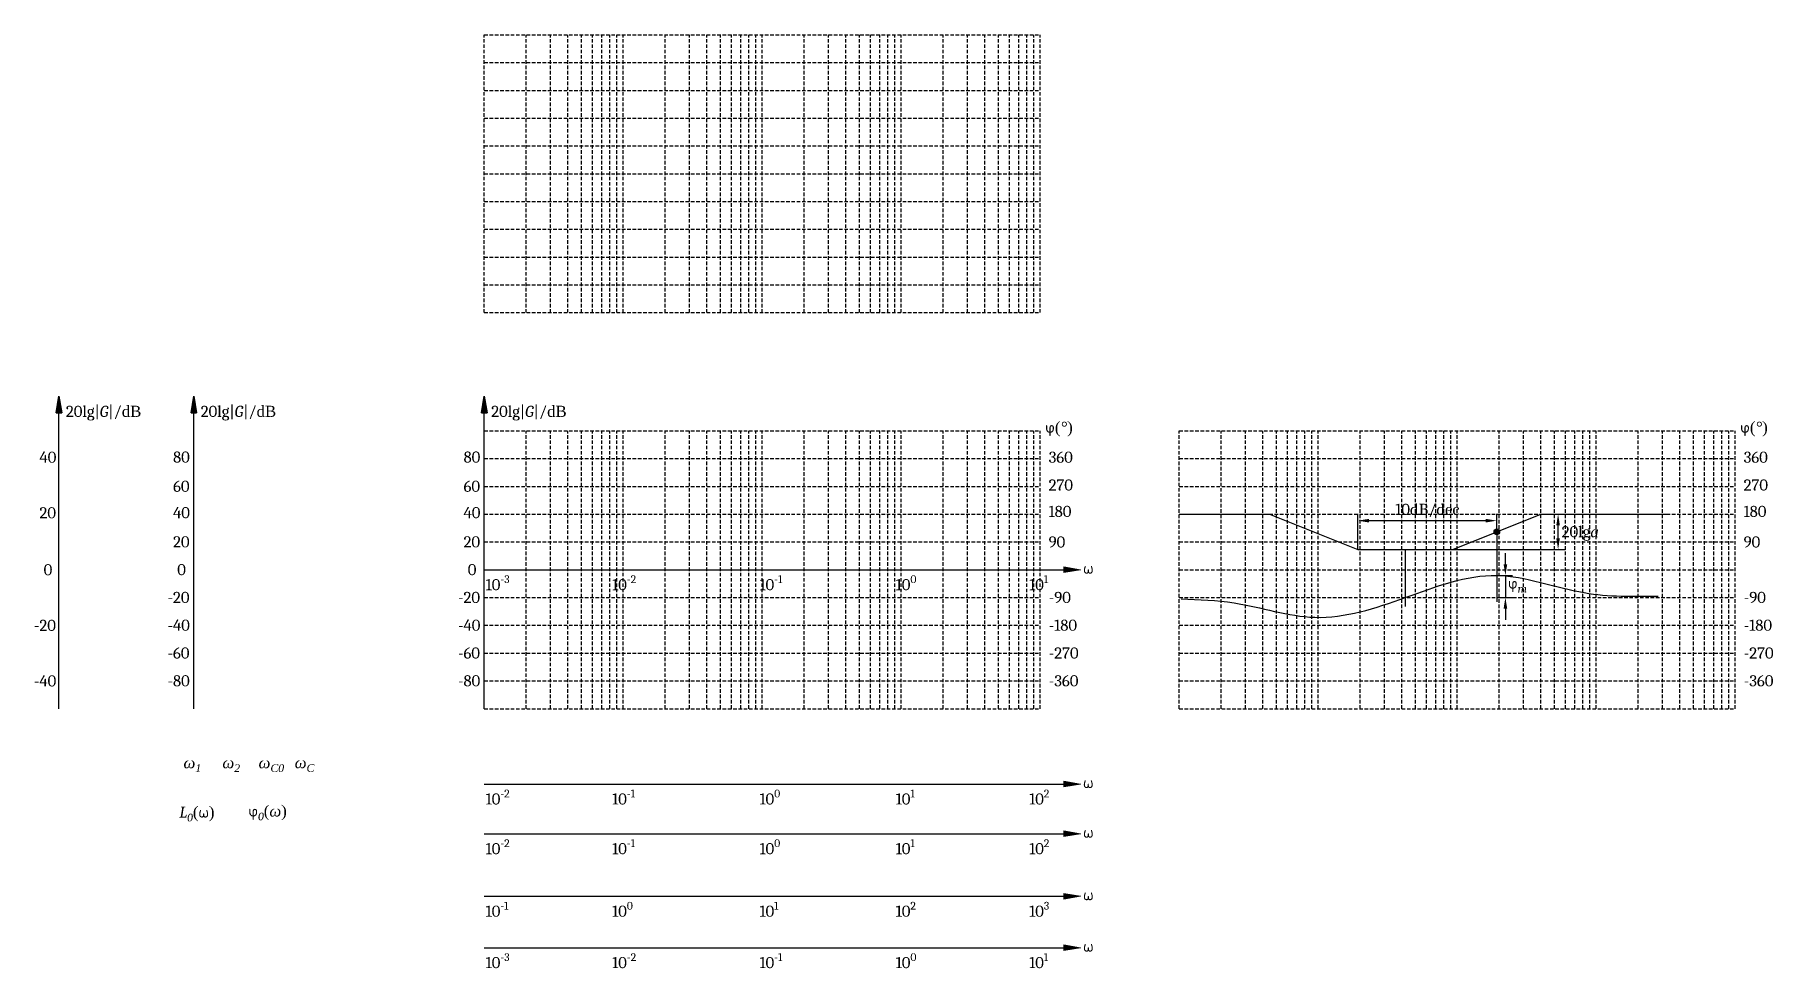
# Model space of a CAD drawing. Header units: millimetres. Extents: x -2234 to 10273, y -2868 to 3850.
import ezdxf

# ---------------------------------------------------------------- set-up
doc = ezdxf.new("R2010")
doc.units = ezdxf.units.MM
doc.linetypes.add('DASHEDX2', pattern=[38.1, 25.4, -12.7])
for name, color, linetype in [('坐标', 254, 'Continuous'), ('辅助线绿', 3, 'Continuous'), ('辅助线蓝', 5, 'Continuous')]:
    doc.layers.add(name, color=color, linetype=linetype)
for name, color, linetype, lineweight in [('坐标轴', 250, 'Continuous', 30), ('粗红线', 1, 'Continuous', 30), ('粗蓝线', 5, 'Continuous', 30), ('粗黑线', 250, 'Continuous', 30)]:
    doc.layers.add(name, color=color, linetype=linetype, lineweight=lineweight)
doc.styles.add('数学', font='Cambria Math.ttf', dxfattribs={"height": 80})
doc.dimstyles.new('坐标标注', dxfattribs={"dimtxt": 40, "dimasz": 80, "dimexe": 50, "dimexo": 0, "dimgap": 20, "dimtad": 2, "dimtih": 1, "dimtoh": 1, "dimzin": 9, "dimlunit": 6, "dimtxsty": '数学', "dimcen": 30, "dimclrd": 256, "dimclre": 256, "dimclrt": 256, "dimadec": 0, "dimazin": 0, "dimtfac": 1, "dimtmove": 0, "dimatfit": 3, "dimfxl": 0, "dimlwd": -1, "dimlwe": -1, "dimarcsym": 0})

# ---------------------------------------------------------------- blocks, each defined once
blk = doc.blocks.new('纵轴')
at = {"layer": '坐标轴'}
blk.add_hatch(color=256, dxfattribs=at).paths.add_polyline_path([(0, 2250), (-20, 2130), (20, 2130)])
for p, q in [((-20, 2130), (0, 2250)), ((-20, 2130), (20, 2130)), ((0, 2250), (20, 2130))]:
    blk.add_line(p, q, dxfattribs=at)
at = {"layer": '坐标轴', "lineweight": 30}
blk.add_line((0, 0), (0, 2130), dxfattribs=at)
at = {"layer": '坐标轴', "char_height": 80, "attachment_point": 1, "style": '数学'}
for s, insert, width in [('20lg|{\\fCambria Math|b0|i1|c0|p18;G}|/{\\fTimes New Roman|b0|i0|c186|p18;dB}', (50, 2180), 700), ('80', (-149, 1851), 120), ('60', (-149, 1641), 120), ('40', (-149, 1451), 130), ('20', (-149, 1241), 130), ('0', (-119, 1041), 80), ('-20', (-189, 841), 160), ('-40', (-189, 641), 160), ('-60', (-189, 441), 160), ('-80', (-189, 241), 160)]:
    blk.add_mtext(s, dxfattribs=dict(at, insert=insert, width=width))
blk = doc.blocks.new('纵轴1')
at = {"layer": '坐标轴'}
blk.add_hatch(color=256, dxfattribs=at).paths.add_polyline_path([(0, 2250), (-20, 2130), (20, 2130)])
for p, q in [((-20, 2130), (0, 2250)), ((-20, 2130), (20, 2130)), ((0, 2250), (20, 2130))]:
    blk.add_line(p, q, dxfattribs=at)
at = {"layer": '坐标轴', "lineweight": 30}
blk.add_line((0, 0), (0, 2130), dxfattribs=at)
at = {"layer": '坐标轴', "char_height": 80, "attachment_point": 1, "style": '数学'}
for s, insert, width in [('20lg|{\\fCambria Math|b0|i1|c0|p18;G}|/{\\fTimes New Roman|b0|i0|c186|p18;dB}', (50, 2180), 700), ('40', (-140, 1850), 120), ('20', (-140, 1450), 130), ('0', (-110, 1040), 80), ('-20', (-180, 640), 160), ('-40', (-180, 240), 160)]:
    blk.add_mtext(s, dxfattribs=dict(at, insert=insert, width=width))
blk = doc.blocks.new('横轴1')
at = {"layer": '坐标轴'}
blk.add_hatch(color=256, dxfattribs=at).paths.add_polyline_path([(4290, 0), (4170, 20), (4170, -20)])
at = {"layer": '坐标轴', "lineweight": 30}
blk.add_line((0, 0), (4170, 0), dxfattribs=at)
at = {"layer": '坐标轴'}
for p, q in [((4170, 20), (4170, -20)), ((4170, 20), (4290, 0)), ((4290, 0), (4170, -20))]:
    blk.add_line(p, q, dxfattribs=at)
at = {"layer": '坐标轴', "char_height": 80, "attachment_point": 1, "style": '数学'}
for s, insert, width in [('{\\fCambria Math|b0|i1|c0|p18;ω}', (4308, 51), 102.46), ('\\A1;10{\\H0.7x;\\S-1^ ;}', (10, -40), 210), ('\\A1;10{\\H0.7x;\\S0^ ;}', (920, -40), 180), ('\\A1;10{\\H0.7x;\\S1^ ;}', (1980, -40), 180), ('\\A1;10{\\H0.7x;\\S2^ ;}', (2960, -40), 180), ('\\A1;10{\\H0.7x;\\S3^ ;}', (3920, -40), 200)]:
    blk.add_mtext(s, dxfattribs=dict(at, insert=insert, width=width))
blk = doc.blocks.new('横轴2')
at = {"layer": '坐标轴'}
blk.add_hatch(color=256, dxfattribs=at).paths.add_polyline_path([(4290, 0), (4170, 20), (4170, -20)])
at = {"layer": '坐标轴', "lineweight": 30}
blk.add_line((0, 0), (4170, 0), dxfattribs=at)
at = {"layer": '坐标轴'}
for p, q in [((4170, 20), (4170, -20)), ((4170, 20), (4290, 0)), ((4290, 0), (4170, -20))]:
    blk.add_line(p, q, dxfattribs=at)
at = {"layer": '坐标轴', "char_height": 80, "attachment_point": 1, "style": '数学'}
for s, insert, width in [('{\\fCambria Math|b0|i1|c0|p18;ω}', (4308, 51), 102.46), ('\\A1;10{\\H0.7x;\\S-2^ ;}', (10, -40), 210), ('\\A1;10{\\H0.7x;\\S-1^ ;}', (920, -40), 210), ('\\A1;10{\\H0.7x;\\S0^ ;}', (1980, -40), 180), ('\\A1;10{\\H0.7x;\\S1^ ;}', (2960, -40), 180), ('\\A1;10{\\H0.7x;\\S2^ ;}', (3920, -40), 180)]:
    blk.add_mtext(s, dxfattribs=dict(at, insert=insert, width=width))
blk = doc.blocks.new('角度1')
at = {"layer": '坐标轴', "char_height": 80, "attachment_point": 1, "style": '数学'}
for s, insert, width in [('{\\fCambria Math|b0|i1|c0|p18;φ\\fTimes New Roman|b0|i0|c186|p18;(\\fTimes New Roman|b0|i1|c186|p18;°\\fTimes New Roman|b0|i0|c186|p18;)}', (35, 65), 240), ('360', (60, -150), 120), ('270', (60, -350), 120), ('180', (60, -540), 130), ('90', (60, -760), 130), ('-90', (61, -1159), 160), ('-180', (61, -1359), 160), ('-270', (61, -1559), 160), ('-360', (61, -1759), 160)]:
    blk.add_mtext(s, dxfattribs=dict(at, insert=insert, width=width))
blk = doc.blocks.new('横轴4')
at = {"layer": '坐标轴'}
blk.add_hatch(color=256, dxfattribs=at).paths.add_polyline_path([(4290, 0), (4170, 20), (4170, -20)])
at = {"layer": '坐标轴', "lineweight": 30}
blk.add_line((0, 0), (4170, 0), dxfattribs=at)
at = {"layer": '坐标轴'}
for p, q in [((4170, 20), (4170, -20)), ((4170, 20), (4290, 0)), ((4290, 0), (4170, -20))]:
    blk.add_line(p, q, dxfattribs=at)
at = {"layer": '坐标轴', "char_height": 80, "attachment_point": 1, "style": '数学'}
for s, insert, width in [('{\\fCambria Math|b0|i1|c0|p18;ω}', (4308, 51), 102.46), ('\\A1;10{\\H0.7x;\\S-3^ ;}', (10, -40), 210), ('\\A1;10{\\H0.7x;\\S-2^ ;}', (920, -40), 210), ('\\A1;10{\\H0.7x;\\S-1^ ;}', (1980, -40), 264.72), ('\\A1;10{\\H0.7x;\\S0^ ;}', (2960, -40), 180), ('\\A1;10{\\H0.7x;\\S1^ ;}', (3920, -40), 180)]:
    blk.add_mtext(s, dxfattribs=dict(at, insert=insert, width=width))
blk = doc.blocks.new('*D13')
at = {"layer": 'Defpoints', "color": 0}
for p in [(8602, 400), (8725, 400), (7967, 146)]:
    blk.add_point(p, dxfattribs=at)
at = {"layer": '辅助线蓝'}
for p, q in [((8602, 400), (8775, 400)), ((8725, 226), (8725, 320)), ((7967, 146), (8775, 146))]:
    blk.add_line(p, q, dxfattribs=at)
for points in [[(8712, 320), (8738, 320), (8725, 400)], [(8712, 226), (8738, 226), (8725, 146)]]:
    blk.add_solid(points, dxfattribs=at)
blk = doc.blocks.new('*D14')
at = {"layer": 'Defpoints', "color": 0}
for p in [(7285, 353), (8284, 273), (7285, 146)]:
    blk.add_point(p, dxfattribs=at)
at = {"layer": '辅助线蓝'}
for p, q in [((7285, 146), (7285, 403)), ((8284, 273), (8284, 403)), ((8204, 353), (7365, 353))]:
    blk.add_line(p, q, dxfattribs=at)
for points in [[(7365, 366), (7365, 340), (7285, 353)], [(8204, 366), (8204, 340), (8284, 353)]]:
    blk.add_solid(points, dxfattribs=at)
at = {"layer": '辅助线蓝', "insert": (7785, 427), "char_height": 80, "attachment_point": 5, "style": '数学'}
blk.add_mtext('10dB/dec', dxfattribs=at)
blk = doc.blocks.new('*D15')
at = {"layer": 'Defpoints', "color": 0}
for p in [(8284, -41), (8284, -200), (8346, -200)]:
    blk.add_point(p, dxfattribs=at)
at = {"layer": '辅助线蓝'}
for p, q in [((8346, 39), (8346, 119)), ((8284, -41), (8396, -41)), ((8346, -41), (8346, -200)), ((8284, -200), (8396, -200)), ((8346, -280), (8346, -360))]:
    blk.add_line(p, q, dxfattribs=at)
for points in [[(8333, 39), (8359, 39), (8346, -41)], [(8333, -280), (8359, -280), (8346, -200)]]:
    blk.add_solid(points, dxfattribs=at)

msp = doc.modelspace()

# ---------------------------------------------------------------- hatches: boundary and pattern name
at = {"layer": '坐标轴'}
msp.add_hatch(color=256, dxfattribs=at).paths.add_polyline_path([(5290, -1542.324), (5170, -1522.324), (5170, -1562.324)])
at = {"layer": '粗红线'}
h = msp.add_hatch(color=256, dxfattribs=at)
h.paths.add_polyline_path([(8301, 284.303, 0.737186077), (8264.5, 273, 0.095414572), (8265.93, 265.572), (8301, 279.6)])
h.paths.add_polyline_path([(8301, 284.303), (8301, 279.6), (8303.07, 280.428, 0.055077529)])
h.paths.add_polyline_path([(8303.07, 280.428), (8301, 279.6), (8301, 261.697, 0.151287146), (8304.5, 273, 0.095414572)])
h.paths.add_polyline_path([(8301, 279.6), (8284.5, 273), (8284.5, 253, 0.24742169), (8301, 261.697)])
h.paths.add_polyline_path([(8284.5, 273), (8265.93, 265.572, 0.306678442), (8284.5, 253)])

# ---------------------------------------------------------------- linework, layer by layer
at = {"layer": '坐标', "color": 254, "linetype": 'DASHEDX2'}
for p, q in [((1000, 3850), (5000, 3850)), ((1000, 1850), (1000, 3850)), ((1301, 1850), (1301, 3850)), ((1477, 1850), (1477, 3850)), ((1602, 1850), (1602, 3850)), ((1699, 1850), (1699, 3850)), ((1778, 1850), (1778, 3850)), ((1845, 1850), (1845, 3850)), ((1903, 1850), (1903, 3850)), ((1954, 1850), (1954, 3850)), ((2000, 1850), (2000, 3850)), ((2301, 1850), (2301, 3850)), ((2477, 1850), (2477, 3850)), ((2602, 1850), (2602, 3850)), ((2699, 1850), (2699, 3850)), ((2778, 1850), (2778, 3850)), ((2845, 1850), (2845, 3850)), ((2903, 1850), (2903, 3850)), ((2954, 1850), (2954, 3850)), ((3000, 1850), (3000, 3850)), ((3301, 1850), (3301, 3850)), ((3477, 1850), (3477, 3850)), ((3602, 1850), (3602, 3850)), ((3699, 1850), (3699, 3850)), ((3778, 1850), (3778, 3850)), ((3845, 1850), (3845, 3850)), ((3903, 1850), (3903, 3850)), ((3954, 1850), (3954, 3850)), ((4000, 1850), (4000, 3850)), ((4301, 1850), (4301, 3850)), ((4477, 1850), (4477, 3850)), ((4602, 1850), (4602, 3850)), ((4699, 1850), (4699, 3850)), ((4778, 1850), (4778, 3850)), ((4845, 1850), (4845, 3850)), ((4903, 1850), (4903, 3850)), ((4954, 1850), (4954, 3850)), ((5000, 1850), (5000, 3850)), ((1000, 3650), (5000, 3650)), ((1000, 3450), (5000, 3450)), ((1000, 3250), (5000, 3250)), ((1000, 3050), (5000, 3050)), ((1000, 2850), (5000, 2850)), ((1000, 2650), (5000, 2650)), ((1000, 2450), (5000, 2450)), ((1000, 2250), (5000, 2250)), ((1000, 2050), (5000, 2050)), ((1000, 1850), (5000, 1850)), ((1000, 1000), (5000, 1000)), ((1000, -1000), (1000, 1000)), ((1301, -1000), (1301, 1000)), ((1477, -1000), (1477, 1000)), ((1602, -1000), (1602, 1000)), ((1699, -1000), (1699, 1000)), ((1778, -1000), (1778, 1000)), ((1845, -1000), (1845, 1000)), ((1903, -1000), (1903, 1000)), ((1954, -1000), (1954, 1000)), ((2000, -1000), (2000, 1000)), ((2301, -1000), (2301, 1000)), ((2477, -1000), (2477, 1000)), ((2602, -1000), (2602, 1000)), ((2699, -1000), (2699, 1000)), ((2778, -1000), (2778, 1000)), ((2845, -1000), (2845, 1000)), ((2903, -1000), (2903, 1000)), ((2954, -1000), (2954, 1000)), ((3000, -1000), (3000, 1000)), ((3301, -1000), (3301, 1000)), ((3477, -1000), (3477, 1000)), ((3602, -1000), (3602, 1000)), ((3699, -1000), (3699, 1000)), ((3778, -1000), (3778, 1000)), ((3845, -1000), (3845, 1000)), ((3903, -1000), (3903, 1000)), ((3954, -1000), (3954, 1000)), ((4000, -1000), (4000, 1000)), ((4301, -1000), (4301, 1000)), ((4477, -1000), (4477, 1000)), ((4602, -1000), (4602, 1000)), ((4699, -1000), (4699, 1000)), ((4778, -1000), (4778, 1000)), ((4845, -1000), (4845, 1000)), ((4903, -1000), (4903, 1000)), ((4954, -1000), (4954, 1000)), ((5000, -1000), (5000, 1000)), ((6000, 1000), (10000, 1000)), ((6000, -1000), (6000, 1000)), ((6301, -1000), (6301, 1000)), ((6477, -1000), (6477, 1000)), ((6602, -1000), (6602, 1000)), ((6699, -1000), (6699, 1000)), ((6778, -1000), (6778, 1000)), ((6845, -1000), (6845, 1000)), ((6903, -1000), (6903, 1000)), ((6954, -1000), (6954, 1000)), ((7000, -1000), (7000, 1000)), ((7301, -1000), (7301, 1000)), ((7477, -1000), (7477, 1000)), ((7602, -1000), (7602, 1000)), ((7699, -1000), (7699, 1000)), ((7778, -1000), (7778, 1000)), ((7845, -1000), (7845, 1000)), ((7903, -1000), (7903, 1000)), ((7954, -1000), (7954, 1000)), ((8000, -1000), (8000, 1000)), ((8301, -1000), (8301, 1000)), ((8477, -1000), (8477, 1000)), ((8602, -1000), (8602, 1000)), ((8699, -1000), (8699, 1000)), ((8778, -1000), (8778, 1000)), ((8845, -1000), (8845, 1000)), ((8903, -1000), (8903, 1000)), ((8954, -1000), (8954, 1000)), ((9000, -1000), (9000, 1000)), ((9301, -1000), (9301, 1000)), ((9477, -1000), (9477, 1000)), ((9602, -1000), (9602, 1000)), ((9699, -1000), (9699, 1000)), ((9778, -1000), (9778, 1000)), ((9845, -1000), (9845, 1000)), ((9903, -1000), (9903, 1000)), ((9954, -1000), (9954, 1000)), ((10000, -1000), (10000, 1000)), ((1000, 800), (5000, 800)), ((6000, 800), (10000, 800)), ((1000, 600), (5000, 600)), ((6000, 600), (10000, 600)), ((1000, 400), (5000, 400)), ((6000, 400), (10000, 400)), ((1000, 200), (5000, 200)), ((6000, 200), (10000, 200)), ((1000, 0), (5000, 0)), ((6000, 0), (10000, 0)), ((1000, -200), (5000, -200)), ((6000, -200), (10000, -200)), ((1000, -400), (5000, -400)), ((6000, -400), (10000, -400)), ((1000, -600), (5000, -600)), ((6000, -600), (10000, -600)), ((1000, -800), (5000, -800)), ((6000, -800), (10000, -800)), ((1000, -1000), (5000, -1000)), ((6000, -1000), (10000, -1000))]:
    msp.add_line(p, q, dxfattribs=at)
at = {"layer": '坐标轴', "lineweight": 30}
msp.add_line((1000, -1542.324), (5170, -1542.324), dxfattribs=at)
at = {"layer": '坐标轴'}
for p, q in [((5170, -1522.324), (5170, -1562.324)), ((5170, -1522.324), (5290, -1542.324)), ((5290, -1542.324), (5170, -1562.324))]:
    msp.add_line(p, q, dxfattribs=at)
at = {"layer": '粗红线'}
for p, q in [((6000, 400), (6650, 400)), ((6650, 400), (7285, 146)), ((7967, 146), (8602, 400)), ((8602, 400), (9531, 400)), ((7285, 146), (7967, 146))]:
    msp.add_line(p, q, dxfattribs=at)
msp.add_circle((8284.5, 273), 20, dxfattribs=at)
msp.add_spline([(6013, -210), (6395, -239), (6975, -342.59), (7626, -200), (8284.5, -40.786), (8913, -165), (9444, -190)], degree=3, dxfattribs=at)
at = {"layer": '辅助线绿'}
msp.add_line((7626, 146), (7626, -264), dxfattribs=at)
at = {"layer": '辅助线蓝'}
msp.add_line((8284.5, 273), (8284.5, -230), dxfattribs=at)

# ---------------------------------------------------------------- block references
at = {"layer": '坐标轴'}
for name, p in [('纵轴1', (-2060, -1000)), ('纵轴', (-1090, -1000)), ('纵轴', (1000, -1000)), ('角度1', (5000, 1000)), ('角度1', (10000, 1000)), ('横轴4', (1000, 0)), ('横轴2', (1000, -1900)), ('横轴1', (1000, -2350)), ('横轴4', (1000, -2720))]:
    msp.add_blockref(name, p, dxfattribs=at)

# ---------------------------------------------------------------- texts
at = {"layer": '坐标轴', "char_height": 80, "attachment_point": 1, "style": '数学'}
for s, insert, width in [('\\A1;10{\\H0.7x;\\S-2^ ;}', (1010, -1582.324), 210), ('\\A1;10{\\H0.7x;\\S-1^ ;}', (1920, -1582.324), 210), ('\\A1;10{\\H0.7x;\\S0^ ;}', (2980, -1582.324), 180), ('\\A1;10{\\H0.7x;\\S1^ ;}', (3960, -1582.324), 180), ('\\A1;10{\\H0.7x;\\S2^ ;}', (4920, -1582.324), 180), ('{\\fCambria Math|b0|i1|c0|p18;ω}', (5307.536, -1491.65), 102.46375)]:
    msp.add_mtext(s, dxfattribs=dict(at, insert=insert, width=width))
at = {"layer": '粗红线', "char_height": 80, "width": 164.17908, "attachment_point": 7, "style": '数学'}
for s, insert in [('\\A1;{\\fTimes New Roman|b0|i1|c134|p18;ω\\fTimes New Roman|b0|i1|c186|p18;\\H0.7x;\\S^ 1;}', (-1164.179, -1455.932)), ('\\A1;{\\fTimes New Roman|b0|i1|c134|p18;ω\\fTimes New Roman|b0|i1|c186|p18;\\H0.7x;\\S^ 2;}', (-884.179, -1455.932))]:
    msp.add_mtext(s, dxfattribs=dict(at, insert=insert))
at = {"layer": '粗蓝线', "char_height": 80, "style": '数学'}
for s, insert, width, attachment_point in [('\\A1;20lg{\\fTimes New Roman|b0|i1|c0|p18;a}', (8751, 314), 374.93751, 1), ('\\A1;{\\fCambria Math|b0|i1|c0|p18;φ\\H0.7x;\\S^ m;}', (8364.059, -56.78), 374.93751, 1), ('\\A1;{\\fTimes New Roman|b0|i1|c134|p18;ω\\fTimes New Roman|b0|i1|c186|p18;\\H0.7x;\\S^ C0;}', (-624.179, -1455.932), 240, 7), ('\\A1;{\\fCambria Math|b0|i1|c0|p18;L\\H0.7x;\\S^ 0;\\fTimes New Roman|b0|i0|c0|p18;\\H1.429x;(\\fCambria Math|b0|i1|c0|p18;ω\\fTimes New Roman|b0|i0|c0|p18;)}', (-1194.514, -1704.231), 290.01311, 1), ('\\A1;{\\fCambria Math|b0|i1|c0|p18;φ\\H0.7x;\\S^ 0;\\fTimes New Roman|b0|i0|c186|p18;\\H1.429x;(\\fTimes New Roman|b0|i1|c134|p18;ω\\fTimes New Roman|b0|i0|c186|p18;)}', (-697.229, -1696.342), 374.93751, 1)]:
    msp.add_mtext(s, dxfattribs=dict(at, insert=insert, width=width, attachment_point=attachment_point))
at = {"layer": '粗黑线', "insert": (-364.179, -1455.416), "char_height": 80, "width": 170, "attachment_point": 7, "style": '数学'}
msp.add_mtext('\\A1;{\\fTimes New Roman|b0|i1|c134|p18;ω\\fTimes New Roman|b0|i1|c186|p18;\\H0.7x;\\S^ C;}', dxfattribs=at)

# ---------------------------------------------------------------- dimensions: what is measured, and where the dimension line sits
at = {"layer": '辅助线蓝'}
dim = msp.add_linear_dim(base=(7285, 353), p1=(8284.5, 273), p2=(7285, 146), text='10dB/dec', dimstyle='坐标标注', dxfattribs=at)
dim.commit()
dim.dimension.update_dxf_attribs({"geometry": '*D14', "text_midpoint": (7784.75, 426.903)})
for base, p1, p2, picture, middle in [((8725, 400), (7967, 146), (8602, 400), '*D13', (8725, 273)), ((8346, -200), (8284.5, -40.786), (8284.5, -200), '*D15', (8346, -120.393))]:
    dim = msp.add_linear_dim(base=base, p1=p1, p2=p2, angle=90, text=' ', dimstyle='坐标标注', dxfattribs=at)
    dim.commit()
    dim.dimension.update_dxf_attribs({"geometry": picture, "text_midpoint": middle})

doc.saveas('drawing.dxf')
